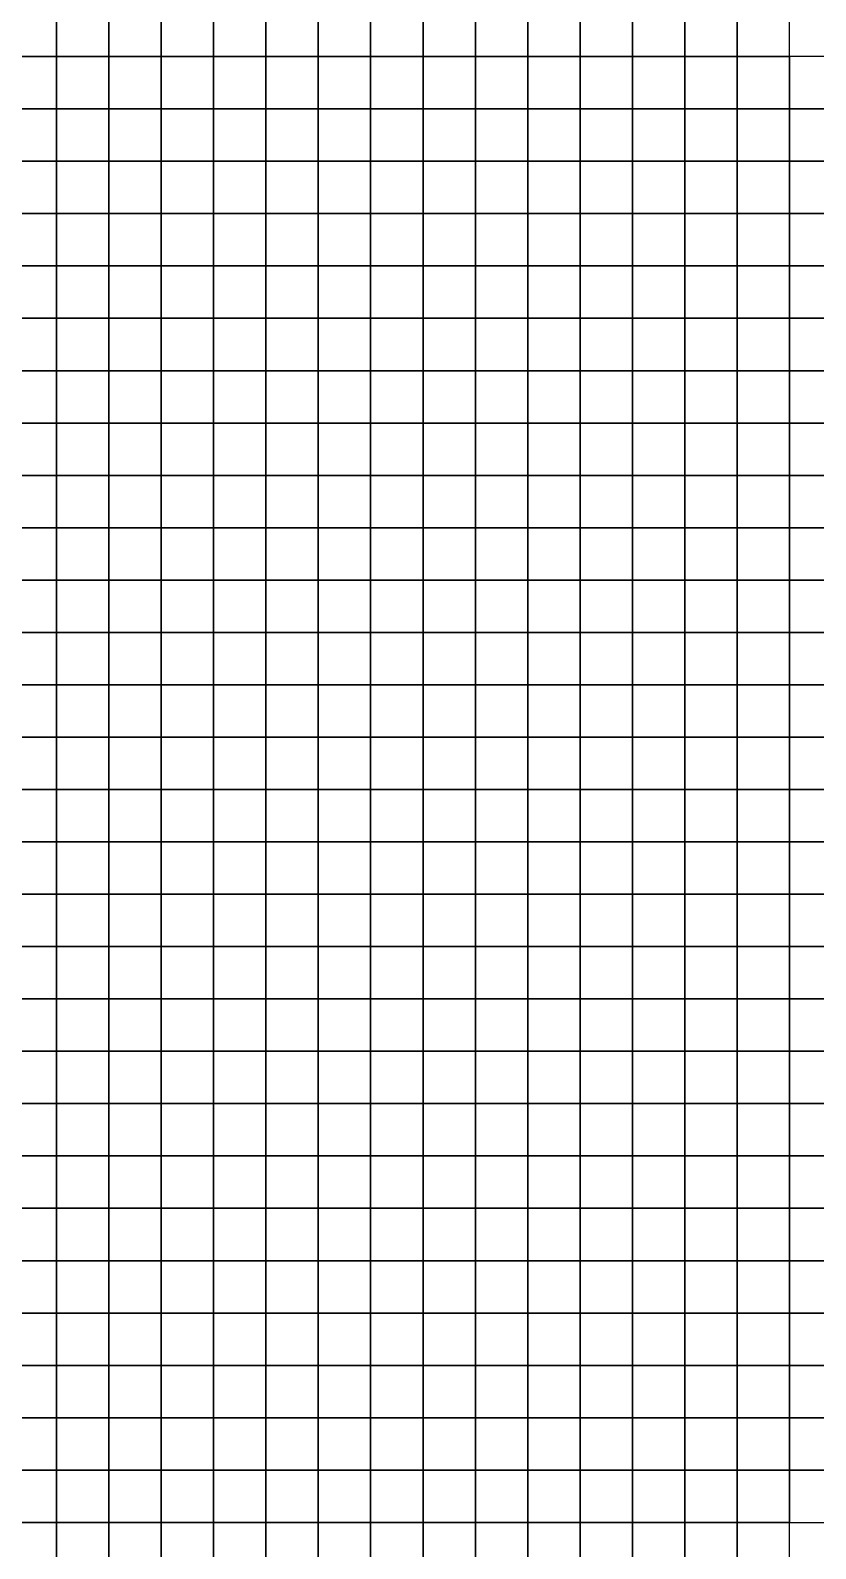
# Model space of a CAD drawing. Extents: x -2.8 to 74.5, y -0.2 to 18.4.
# Drawn here: x 63.37 to 66.37, y 6.1 to 11.9 of the extents above; entities that cross this region are included whole.
import ezdxf

# ---------------------------------------------------------------- set-up
doc = ezdxf.new("R2010")
doc.units = 0
doc.header["$MEASUREMENT"] = 0
doc.layers.add('layer_elements', color=7, linetype='Continuous')

msp = doc.modelspace()

# ---------------------------------------------------------------- linework, layer by layer
at = {"layer": 'layer_elements', "color": 171, "true_color": 0x8080ff}
for points in [[(63.27, 11.8), (63.47, 11.8), (63.47, 12), (63.27, 12)], [(63.47, 11.8), (63.67, 11.8), (63.67, 12), (63.47, 12)], [(63.67, 11.8), (63.87, 11.8), (63.87, 12), (63.67, 12)], [(63.87, 11.8), (64.07, 11.8), (64.07, 12), (63.87, 12)], [(64.07, 11.8), (64.27, 11.8), (64.27, 12), (64.07, 12)], [(64.27, 11.8), (64.47, 11.8), (64.47, 12), (64.27, 12)], [(64.47, 11.8), (64.67, 11.8), (64.67, 12), (64.47, 12)], [(64.67, 11.8), (64.87, 11.8), (64.87, 12), (64.67, 12)], [(64.87, 11.8), (65.07, 11.8), (65.07, 12), (64.87, 12)], [(65.07, 11.8), (65.27, 11.8), (65.27, 12), (65.07, 12)], [(65.27, 11.8), (65.47, 11.8), (65.47, 12), (65.27, 12)], [(63.27, 11.6), (63.47, 11.6), (63.47, 11.8), (63.27, 11.8)], [(63.47, 11.6), (63.67, 11.6), (63.67, 11.8), (63.47, 11.8)], [(63.67, 11.6), (63.87, 11.6), (63.87, 11.8), (63.67, 11.8)], [(63.87, 11.6), (64.07, 11.6), (64.07, 11.8), (63.87, 11.8)], [(64.07, 11.6), (64.27, 11.6), (64.27, 11.8), (64.07, 11.8)], [(64.27, 11.6), (64.47, 11.6), (64.47, 11.8), (64.27, 11.8)], [(64.47, 11.6), (64.67, 11.6), (64.67, 11.8), (64.47, 11.8)], [(64.67, 11.6), (64.87, 11.6), (64.87, 11.8), (64.67, 11.8)], [(64.87, 11.6), (65.07, 11.6), (65.07, 11.8), (64.87, 11.8)], [(65.07, 11.6), (65.27, 11.6), (65.27, 11.8), (65.07, 11.8)], [(65.27, 11.6), (65.47, 11.6), (65.47, 11.8), (65.27, 11.8)], [(63.27, 11.4), (63.47, 11.4), (63.47, 11.6), (63.27, 11.6)], [(63.47, 11.4), (63.67, 11.4), (63.67, 11.6), (63.47, 11.6)], [(63.67, 11.4), (63.87, 11.4), (63.87, 11.6), (63.67, 11.6)], [(63.87, 11.4), (64.07, 11.4), (64.07, 11.6), (63.87, 11.6)], [(64.07, 11.4), (64.27, 11.4), (64.27, 11.6), (64.07, 11.6)], [(64.27, 11.4), (64.47, 11.4), (64.47, 11.6), (64.27, 11.6)], [(64.47, 11.4), (64.67, 11.4), (64.67, 11.6), (64.47, 11.6)], [(64.67, 11.4), (64.87, 11.4), (64.87, 11.6), (64.67, 11.6)], [(64.87, 11.4), (65.07, 11.4), (65.07, 11.6), (64.87, 11.6)], [(65.07, 11.4), (65.27, 11.4), (65.27, 11.6), (65.07, 11.6)], [(65.27, 11.4), (65.47, 11.4), (65.47, 11.6), (65.27, 11.6)], [(63.27, 11.2), (63.47, 11.2), (63.47, 11.4), (63.27, 11.4)], [(63.47, 11.2), (63.67, 11.2), (63.67, 11.4), (63.47, 11.4)], [(63.67, 11.2), (63.87, 11.2), (63.87, 11.4), (63.67, 11.4)], [(63.87, 11.2), (64.07, 11.2), (64.07, 11.4), (63.87, 11.4)], [(64.07, 11.2), (64.27, 11.2), (64.27, 11.4), (64.07, 11.4)], [(64.27, 11.2), (64.47, 11.2), (64.47, 11.4), (64.27, 11.4)], [(64.47, 11.2), (64.67, 11.2), (64.67, 11.4), (64.47, 11.4)], [(64.67, 11.2), (64.87, 11.2), (64.87, 11.4), (64.67, 11.4)], [(64.87, 11.2), (65.07, 11.2), (65.07, 11.4), (64.87, 11.4)], [(65.07, 11.2), (65.27, 11.2), (65.27, 11.4), (65.07, 11.4)], [(65.27, 11.2), (65.47, 11.2), (65.47, 11.4), (65.27, 11.4)], [(63.27, 11), (63.47, 11), (63.47, 11.2), (63.27, 11.2)], [(63.47, 11), (63.67, 11), (63.67, 11.2), (63.47, 11.2)], [(63.67, 11), (63.87, 11), (63.87, 11.2), (63.67, 11.2)], [(63.87, 11), (64.07, 11), (64.07, 11.2), (63.87, 11.2)], [(64.07, 11), (64.27, 11), (64.27, 11.2), (64.07, 11.2)], [(64.27, 11), (64.47, 11), (64.47, 11.2), (64.27, 11.2)], [(64.47, 11), (64.67, 11), (64.67, 11.2), (64.47, 11.2)], [(64.67, 11), (64.87, 11), (64.87, 11.2), (64.67, 11.2)], [(64.87, 11), (65.07, 11), (65.07, 11.2), (64.87, 11.2)], [(65.07, 11), (65.27, 11), (65.27, 11.2), (65.07, 11.2)], [(65.27, 11), (65.47, 11), (65.47, 11.2), (65.27, 11.2)], [(63.27, 10.8), (63.47, 10.8), (63.47, 11), (63.27, 11)], [(63.47, 10.8), (63.67, 10.8), (63.67, 11), (63.47, 11)], [(63.67, 10.8), (63.87, 10.8), (63.87, 11), (63.67, 11)], [(63.87, 10.8), (64.07, 10.8), (64.07, 11), (63.87, 11)], [(64.07, 10.8), (64.27, 10.8), (64.27, 11), (64.07, 11)], [(64.27, 10.8), (64.47, 10.8), (64.47, 11), (64.27, 11)], [(64.47, 10.8), (64.67, 10.8), (64.67, 11), (64.47, 11)], [(64.67, 10.8), (64.87, 10.8), (64.87, 11), (64.67, 11)], [(64.87, 10.8), (65.07, 10.8), (65.07, 11), (64.87, 11)], [(65.07, 10.8), (65.27, 10.8), (65.27, 11), (65.07, 11)], [(65.27, 10.8), (65.47, 10.8), (65.47, 11), (65.27, 11)], [(65.47, 10.8), (65.67, 10.8), (65.67, 11), (65.47, 11)], [(63.27, 10.6), (63.47, 10.6), (63.47, 10.8), (63.27, 10.8)], [(63.47, 10.6), (63.67, 10.6), (63.67, 10.8), (63.47, 10.8)], [(63.67, 10.6), (63.87, 10.6), (63.87, 10.8), (63.67, 10.8)], [(63.87, 10.6), (64.07, 10.6), (64.07, 10.8), (63.87, 10.8)], [(64.07, 10.6), (64.27, 10.6), (64.27, 10.8), (64.07, 10.8)], [(64.27, 10.6), (64.47, 10.6), (64.47, 10.8), (64.27, 10.8)], [(64.47, 10.6), (64.67, 10.6), (64.67, 10.8), (64.47, 10.8)], [(64.67, 10.6), (64.87, 10.6), (64.87, 10.8), (64.67, 10.8)], [(64.87, 10.6), (65.07, 10.6), (65.07, 10.8), (64.87, 10.8)], [(65.07, 10.6), (65.27, 10.6), (65.27, 10.8), (65.07, 10.8)], [(65.27, 10.6), (65.47, 10.6), (65.47, 10.8), (65.27, 10.8)], [(65.47, 10.6), (65.67, 10.6), (65.67, 10.8), (65.47, 10.8)], [(65.67, 10.6), (65.87, 10.6), (65.87, 10.8), (65.67, 10.8)], [(65.87, 10.6), (66.07, 10.6), (66.07, 10.8), (65.87, 10.8)], [(66.07, 10.6), (66.27, 10.6), (66.27, 10.8), (66.07, 10.8)], [(66.27, 10.6), (66.47, 10.6), (66.47, 10.8), (66.27, 10.8)], [(63.27, 10.4), (63.47, 10.4), (63.47, 10.6), (63.27, 10.6)], [(63.47, 10.4), (63.67, 10.4), (63.67, 10.6), (63.47, 10.6)], [(63.67, 10.4), (63.87, 10.4), (63.87, 10.6), (63.67, 10.6)], [(63.87, 10.4), (64.07, 10.4), (64.07, 10.6), (63.87, 10.6)], [(64.07, 10.4), (64.27, 10.4), (64.27, 10.6), (64.07, 10.6)], [(64.27, 10.4), (64.47, 10.4), (64.47, 10.6), (64.27, 10.6)], [(64.47, 10.4), (64.67, 10.4), (64.67, 10.6), (64.47, 10.6)], [(64.67, 10.4), (64.87, 10.4), (64.87, 10.6), (64.67, 10.6)], [(64.87, 10.4), (65.07, 10.4), (65.07, 10.6), (64.87, 10.6)], [(65.07, 10.4), (65.27, 10.4), (65.27, 10.6), (65.07, 10.6)], [(65.27, 10.4), (65.47, 10.4), (65.47, 10.6), (65.27, 10.6)], [(65.47, 10.4), (65.67, 10.4), (65.67, 10.6), (65.47, 10.6)], [(65.67, 10.4), (65.87, 10.4), (65.87, 10.6), (65.67, 10.6)], [(65.87, 10.4), (66.07, 10.4), (66.07, 10.6), (65.87, 10.6)], [(66.07, 10.4), (66.27, 10.4), (66.27, 10.6), (66.07, 10.6)], [(66.27, 10.4), (66.47, 10.4), (66.47, 10.6), (66.27, 10.6)], [(63.27, 10.2), (63.47, 10.2), (63.47, 10.4), (63.27, 10.4)], [(63.47, 10.2), (63.67, 10.2), (63.67, 10.4), (63.47, 10.4)], [(63.67, 10.2), (63.87, 10.2), (63.87, 10.4), (63.67, 10.4)], [(63.87, 10.2), (64.07, 10.2), (64.07, 10.4), (63.87, 10.4)], [(64.07, 10.2), (64.27, 10.2), (64.27, 10.4), (64.07, 10.4)], [(64.27, 10.2), (64.47, 10.2), (64.47, 10.4), (64.27, 10.4)], [(64.47, 10.2), (64.67, 10.2), (64.67, 10.4), (64.47, 10.4)], [(64.67, 10.2), (64.87, 10.2), (64.87, 10.4), (64.67, 10.4)], [(64.87, 10.2), (65.07, 10.2), (65.07, 10.4), (64.87, 10.4)], [(65.07, 10.2), (65.27, 10.2), (65.27, 10.4), (65.07, 10.4)], [(65.27, 10.2), (65.47, 10.2), (65.47, 10.4), (65.27, 10.4)], [(65.47, 10.2), (65.67, 10.2), (65.67, 10.4), (65.47, 10.4)], [(65.67, 10.2), (65.87, 10.2), (65.87, 10.4), (65.67, 10.4)], [(65.87, 10.2), (66.07, 10.2), (66.07, 10.4), (65.87, 10.4)], [(66.07, 10.2), (66.27, 10.2), (66.27, 10.4), (66.07, 10.4)], [(66.27, 10.2), (66.47, 10.2), (66.47, 10.4), (66.27, 10.4)], [(63.27, 10), (63.47, 10), (63.47, 10.2), (63.27, 10.2)], [(63.47, 10), (63.67, 10), (63.67, 10.2), (63.47, 10.2)], [(63.67, 10), (63.87, 10), (63.87, 10.2), (63.67, 10.2)], [(63.87, 10), (64.07, 10), (64.07, 10.2), (63.87, 10.2)], [(64.07, 10), (64.27, 10), (64.27, 10.2), (64.07, 10.2)], [(64.27, 10), (64.47, 10), (64.47, 10.2), (64.27, 10.2)], [(64.47, 10), (64.67, 10), (64.67, 10.2), (64.47, 10.2)], [(64.67, 10), (64.87, 10), (64.87, 10.2), (64.67, 10.2)], [(64.87, 10), (65.07, 10), (65.07, 10.2), (64.87, 10.2)], [(65.07, 10), (65.27, 10), (65.27, 10.2), (65.07, 10.2)], [(65.27, 10), (65.47, 10), (65.47, 10.2), (65.27, 10.2)], [(65.47, 10), (65.67, 10), (65.67, 10.2), (65.47, 10.2)], [(65.67, 10), (65.87, 10), (65.87, 10.2), (65.67, 10.2)], [(65.87, 10), (66.07, 10), (66.07, 10.2), (65.87, 10.2)], [(66.07, 10), (66.27, 10), (66.27, 10.2), (66.07, 10.2)], [(66.27, 10), (66.47, 10), (66.47, 10.2), (66.27, 10.2)], [(63.27, 9.8), (63.47, 9.8), (63.47, 10), (63.27, 10)], [(63.47, 9.8), (63.67, 9.8), (63.67, 10), (63.47, 10)], [(63.67, 9.8), (63.87, 9.8), (63.87, 10), (63.67, 10)], [(63.87, 9.8), (64.07, 9.8), (64.07, 10), (63.87, 10)], [(64.07, 9.8), (64.27, 9.8), (64.27, 10), (64.07, 10)], [(64.27, 9.8), (64.47, 9.8), (64.47, 10), (64.27, 10)], [(64.47, 9.8), (64.67, 9.8), (64.67, 10), (64.47, 10)], [(64.67, 9.8), (64.87, 9.8), (64.87, 10), (64.67, 10)], [(64.87, 9.8), (65.07, 9.8), (65.07, 10), (64.87, 10)], [(65.07, 9.8), (65.27, 9.8), (65.27, 10), (65.07, 10)], [(65.27, 9.8), (65.47, 9.8), (65.47, 10), (65.27, 10)], [(65.47, 9.8), (65.67, 9.8), (65.67, 10), (65.47, 10)], [(65.67, 9.8), (65.87, 9.8), (65.87, 10), (65.67, 10)], [(65.87, 9.8), (66.07, 9.8), (66.07, 10), (65.87, 10)], [(66.07, 9.8), (66.27, 9.8), (66.27, 10), (66.07, 10)], [(66.27, 9.8), (66.47, 9.8), (66.47, 10), (66.27, 10)], [(63.27, 9.6), (63.47, 9.6), (63.47, 9.8), (63.27, 9.8)], [(63.47, 9.6), (63.67, 9.6), (63.67, 9.8), (63.47, 9.8)], [(63.67, 9.6), (63.87, 9.6), (63.87, 9.8), (63.67, 9.8)], [(63.87, 9.6), (64.07, 9.6), (64.07, 9.8), (63.87, 9.8)], [(64.07, 9.6), (64.27, 9.6), (64.27, 9.8), (64.07, 9.8)], [(64.27, 9.6), (64.47, 9.6), (64.47, 9.8), (64.27, 9.8)], [(64.47, 9.6), (64.67, 9.6), (64.67, 9.8), (64.47, 9.8)], [(64.67, 9.6), (64.87, 9.6), (64.87, 9.8), (64.67, 9.8)], [(64.87, 9.6), (65.07, 9.6), (65.07, 9.8), (64.87, 9.8)], [(65.07, 9.6), (65.27, 9.6), (65.27, 9.8), (65.07, 9.8)], [(65.27, 9.6), (65.47, 9.6), (65.47, 9.8), (65.27, 9.8)], [(65.47, 9.6), (65.67, 9.6), (65.67, 9.8), (65.47, 9.8)], [(65.67, 9.6), (65.87, 9.6), (65.87, 9.8), (65.67, 9.8)], [(65.87, 9.6), (66.07, 9.6), (66.07, 9.8), (65.87, 9.8)], [(66.07, 9.6), (66.27, 9.6), (66.27, 9.8), (66.07, 9.8)], [(66.27, 9.6), (66.47, 9.6), (66.47, 9.8), (66.27, 9.8)], [(63.27, 9.4), (63.47, 9.4), (63.47, 9.6), (63.27, 9.6)], [(63.47, 9.4), (63.67, 9.4), (63.67, 9.6), (63.47, 9.6)], [(63.67, 9.4), (63.87, 9.4), (63.87, 9.6), (63.67, 9.6)], [(63.87, 9.4), (64.07, 9.4), (64.07, 9.6), (63.87, 9.6)], [(64.07, 9.4), (64.27, 9.4), (64.27, 9.6), (64.07, 9.6)], [(64.27, 9.4), (64.47, 9.4), (64.47, 9.6), (64.27, 9.6)], [(64.47, 9.4), (64.67, 9.4), (64.67, 9.6), (64.47, 9.6)], [(64.67, 9.4), (64.87, 9.4), (64.87, 9.6), (64.67, 9.6)], [(64.87, 9.4), (65.07, 9.4), (65.07, 9.6), (64.87, 9.6)], [(65.07, 9.4), (65.27, 9.4), (65.27, 9.6), (65.07, 9.6)], [(65.27, 9.4), (65.47, 9.4), (65.47, 9.6), (65.27, 9.6)], [(65.47, 9.4), (65.67, 9.4), (65.67, 9.6), (65.47, 9.6)], [(65.67, 9.4), (65.87, 9.4), (65.87, 9.6), (65.67, 9.6)], [(65.87, 9.4), (66.07, 9.4), (66.07, 9.6), (65.87, 9.6)], [(66.07, 9.4), (66.27, 9.4), (66.27, 9.6), (66.07, 9.6)], [(66.27, 9.4), (66.47, 9.4), (66.47, 9.6), (66.27, 9.6)], [(63.27, 9.2), (63.47, 9.2), (63.47, 9.4), (63.27, 9.4)], [(63.47, 9.2), (63.67, 9.2), (63.67, 9.4), (63.47, 9.4)], [(63.67, 9.2), (63.87, 9.2), (63.87, 9.4), (63.67, 9.4)], [(63.87, 9.2), (64.07, 9.2), (64.07, 9.4), (63.87, 9.4)], [(64.07, 9.2), (64.27, 9.2), (64.27, 9.4), (64.07, 9.4)], [(64.27, 9.2), (64.47, 9.2), (64.47, 9.4), (64.27, 9.4)], [(64.47, 9.2), (64.67, 9.2), (64.67, 9.4), (64.47, 9.4)], [(64.67, 9.2), (64.87, 9.2), (64.87, 9.4), (64.67, 9.4)], [(64.87, 9.2), (65.07, 9.2), (65.07, 9.4), (64.87, 9.4)], [(65.07, 9.2), (65.27, 9.2), (65.27, 9.4), (65.07, 9.4)], [(65.27, 9.2), (65.47, 9.2), (65.47, 9.4), (65.27, 9.4)], [(65.47, 9.2), (65.67, 9.2), (65.67, 9.4), (65.47, 9.4)], [(65.67, 9.2), (65.87, 9.2), (65.87, 9.4), (65.67, 9.4)], [(65.87, 9.2), (66.07, 9.2), (66.07, 9.4), (65.87, 9.4)], [(66.07, 9.2), (66.27, 9.2), (66.27, 9.4), (66.07, 9.4)], [(66.27, 9.2), (66.47, 9.2), (66.47, 9.4), (66.27, 9.4)], [(63.27, 9), (63.47, 9), (63.47, 9.2), (63.27, 9.2)], [(63.47, 9), (63.67, 9), (63.67, 9.2), (63.47, 9.2)], [(63.67, 9), (63.87, 9), (63.87, 9.2), (63.67, 9.2)], [(63.87, 9), (64.07, 9), (64.07, 9.2), (63.87, 9.2)], [(64.07, 9), (64.27, 9), (64.27, 9.2), (64.07, 9.2)], [(64.27, 9), (64.47, 9), (64.47, 9.2), (64.27, 9.2)], [(64.47, 9), (64.67, 9), (64.67, 9.2), (64.47, 9.2)], [(64.67, 9), (64.87, 9), (64.87, 9.2), (64.67, 9.2)], [(64.87, 9), (65.07, 9), (65.07, 9.2), (64.87, 9.2)], [(65.07, 9), (65.27, 9), (65.27, 9.2), (65.07, 9.2)], [(65.27, 9), (65.47, 9), (65.47, 9.2), (65.27, 9.2)], [(65.47, 9), (65.67, 9), (65.67, 9.2), (65.47, 9.2)], [(65.67, 9), (65.87, 9), (65.87, 9.2), (65.67, 9.2)], [(65.87, 9), (66.07, 9), (66.07, 9.2), (65.87, 9.2)], [(66.07, 9), (66.27, 9), (66.27, 9.2), (66.07, 9.2)], [(66.27, 9), (66.47, 9), (66.47, 9.2), (66.27, 9.2)], [(63.27, 8.8), (63.47, 8.8), (63.47, 9), (63.27, 9)], [(63.47, 8.8), (63.67, 8.8), (63.67, 9), (63.47, 9)], [(63.67, 8.8), (63.87, 8.8), (63.87, 9), (63.67, 9)], [(63.87, 8.8), (64.07, 8.8), (64.07, 9), (63.87, 9)], [(64.07, 8.8), (64.27, 8.8), (64.27, 9), (64.07, 9)], [(64.27, 8.8), (64.47, 8.8), (64.47, 9), (64.27, 9)], [(64.47, 8.8), (64.67, 8.8), (64.67, 9), (64.47, 9)], [(64.67, 8.8), (64.87, 8.8), (64.87, 9), (64.67, 9)], [(64.87, 8.8), (65.07, 8.8), (65.07, 9), (64.87, 9)], [(65.07, 8.8), (65.27, 8.8), (65.27, 9), (65.07, 9)], [(65.27, 8.8), (65.47, 8.8), (65.47, 9), (65.27, 9)], [(65.47, 8.8), (65.67, 8.8), (65.67, 9), (65.47, 9)], [(65.67, 8.8), (65.87, 8.8), (65.87, 9), (65.67, 9)], [(65.87, 8.8), (66.07, 8.8), (66.07, 9), (65.87, 9)], [(66.07, 8.8), (66.27, 8.8), (66.27, 9), (66.07, 9)], [(66.27, 8.8), (66.47, 8.8), (66.47, 9), (66.27, 9)], [(63.27, 8.6), (63.47, 8.6), (63.47, 8.8), (63.27, 8.8)], [(63.47, 8.6), (63.67, 8.6), (63.67, 8.8), (63.47, 8.8)], [(63.67, 8.6), (63.87, 8.6), (63.87, 8.8), (63.67, 8.8)], [(63.87, 8.6), (64.07, 8.6), (64.07, 8.8), (63.87, 8.8)], [(64.07, 8.6), (64.27, 8.6), (64.27, 8.8), (64.07, 8.8)], [(64.27, 8.6), (64.47, 8.6), (64.47, 8.8), (64.27, 8.8)], [(64.47, 8.6), (64.67, 8.6), (64.67, 8.8), (64.47, 8.8)], [(64.67, 8.6), (64.87, 8.6), (64.87, 8.8), (64.67, 8.8)], [(64.87, 8.6), (65.07, 8.6), (65.07, 8.8), (64.87, 8.8)], [(65.07, 8.6), (65.27, 8.6), (65.27, 8.8), (65.07, 8.8)], [(65.27, 8.6), (65.47, 8.6), (65.47, 8.8), (65.27, 8.8)], [(65.47, 8.6), (65.67, 8.6), (65.67, 8.8), (65.47, 8.8)], [(65.67, 8.6), (65.87, 8.6), (65.87, 8.8), (65.67, 8.8)], [(65.87, 8.6), (66.07, 8.6), (66.07, 8.8), (65.87, 8.8)], [(66.07, 8.6), (66.27, 8.6), (66.27, 8.8), (66.07, 8.8)], [(66.27, 8.6), (66.47, 8.6), (66.47, 8.8), (66.27, 8.8)], [(63.27, 8.4), (63.47, 8.4), (63.47, 8.6), (63.27, 8.6)], [(63.47, 8.4), (63.67, 8.4), (63.67, 8.6), (63.47, 8.6)], [(63.67, 8.4), (63.87, 8.4), (63.87, 8.6), (63.67, 8.6)], [(63.87, 8.4), (64.07, 8.4), (64.07, 8.6), (63.87, 8.6)], [(64.07, 8.4), (64.27, 8.4), (64.27, 8.6), (64.07, 8.6)], [(64.27, 8.4), (64.47, 8.4), (64.47, 8.6), (64.27, 8.6)], [(64.47, 8.4), (64.67, 8.4), (64.67, 8.6), (64.47, 8.6)], [(64.67, 8.4), (64.87, 8.4), (64.87, 8.6), (64.67, 8.6)], [(64.87, 8.4), (65.07, 8.4), (65.07, 8.6), (64.87, 8.6)], [(65.07, 8.4), (65.27, 8.4), (65.27, 8.6), (65.07, 8.6)], [(65.27, 8.4), (65.47, 8.4), (65.47, 8.6), (65.27, 8.6)], [(65.47, 8.4), (65.67, 8.4), (65.67, 8.6), (65.47, 8.6)], [(65.67, 8.4), (65.87, 8.4), (65.87, 8.6), (65.67, 8.6)], [(65.87, 8.4), (66.07, 8.4), (66.07, 8.6), (65.87, 8.6)], [(66.07, 8.4), (66.27, 8.4), (66.27, 8.6), (66.07, 8.6)], [(66.27, 8.4), (66.47, 8.4), (66.47, 8.6), (66.27, 8.6)], [(63.27, 8.2), (63.47, 8.2), (63.47, 8.4), (63.27, 8.4)], [(63.47, 8.2), (63.67, 8.2), (63.67, 8.4), (63.47, 8.4)], [(63.67, 8.2), (63.87, 8.2), (63.87, 8.4), (63.67, 8.4)], [(63.87, 8.2), (64.07, 8.2), (64.07, 8.4), (63.87, 8.4)], [(64.07, 8.2), (64.27, 8.2), (64.27, 8.4), (64.07, 8.4)], [(64.27, 8.2), (64.47, 8.2), (64.47, 8.4), (64.27, 8.4)], [(64.47, 8.2), (64.67, 8.2), (64.67, 8.4), (64.47, 8.4)], [(64.67, 8.2), (64.87, 8.2), (64.87, 8.4), (64.67, 8.4)], [(64.87, 8.2), (65.07, 8.2), (65.07, 8.4), (64.87, 8.4)], [(65.07, 8.2), (65.27, 8.2), (65.27, 8.4), (65.07, 8.4)], [(65.27, 8.2), (65.47, 8.2), (65.47, 8.4), (65.27, 8.4)], [(65.47, 8.2), (65.67, 8.2), (65.67, 8.4), (65.47, 8.4)], [(65.67, 8.2), (65.87, 8.2), (65.87, 8.4), (65.67, 8.4)], [(65.87, 8.2), (66.07, 8.2), (66.07, 8.4), (65.87, 8.4)], [(66.07, 8.2), (66.27, 8.2), (66.27, 8.4), (66.07, 8.4)], [(66.27, 8.2), (66.47, 8.2), (66.47, 8.4), (66.27, 8.4)], [(63.27, 8), (63.47, 8), (63.47, 8.2), (63.27, 8.2)], [(63.47, 8), (63.67, 8), (63.67, 8.2), (63.47, 8.2)], [(63.67, 8), (63.87, 8), (63.87, 8.2), (63.67, 8.2)], [(63.87, 8), (64.07, 8), (64.07, 8.2), (63.87, 8.2)], [(64.07, 8), (64.27, 8), (64.27, 8.2), (64.07, 8.2)], [(64.27, 8), (64.47, 8), (64.47, 8.2), (64.27, 8.2)], [(64.47, 8), (64.67, 8), (64.67, 8.2), (64.47, 8.2)], [(64.67, 8), (64.87, 8), (64.87, 8.2), (64.67, 8.2)], [(64.87, 8), (65.07, 8), (65.07, 8.2), (64.87, 8.2)], [(65.07, 8), (65.27, 8), (65.27, 8.2), (65.07, 8.2)], [(65.27, 8), (65.47, 8), (65.47, 8.2), (65.27, 8.2)], [(65.47, 8), (65.67, 8), (65.67, 8.2), (65.47, 8.2)], [(65.67, 8), (65.87, 8), (65.87, 8.2), (65.67, 8.2)], [(65.87, 8), (66.07, 8), (66.07, 8.2), (65.87, 8.2)], [(66.07, 8), (66.27, 8), (66.27, 8.2), (66.07, 8.2)], [(66.27, 8), (66.47, 8), (66.47, 8.2), (66.27, 8.2)], [(63.27, 7.8), (63.47, 7.8), (63.47, 8), (63.27, 8)], [(63.47, 7.8), (63.67, 7.8), (63.67, 8), (63.47, 8)], [(63.67, 7.8), (63.87, 7.8), (63.87, 8), (63.67, 8)], [(63.87, 7.8), (64.07, 7.8), (64.07, 8), (63.87, 8)], [(64.07, 7.8), (64.27, 7.8), (64.27, 8), (64.07, 8)], [(64.27, 7.8), (64.47, 7.8), (64.47, 8), (64.27, 8)], [(64.47, 7.8), (64.67, 7.8), (64.67, 8), (64.47, 8)], [(64.67, 7.8), (64.87, 7.8), (64.87, 8), (64.67, 8)], [(64.87, 7.8), (65.07, 7.8), (65.07, 8), (64.87, 8)], [(65.07, 7.8), (65.27, 7.8), (65.27, 8), (65.07, 8)], [(65.27, 7.8), (65.47, 7.8), (65.47, 8), (65.27, 8)], [(65.47, 7.8), (65.67, 7.8), (65.67, 8), (65.47, 8)], [(65.67, 7.8), (65.87, 7.8), (65.87, 8), (65.67, 8)], [(65.87, 7.8), (66.07, 7.8), (66.07, 8), (65.87, 8)], [(66.07, 7.8), (66.27, 7.8), (66.27, 8), (66.07, 8)], [(66.27, 7.8), (66.47, 7.8), (66.47, 8), (66.27, 8)], [(63.27, 7.6), (63.47, 7.6), (63.47, 7.8), (63.27, 7.8)], [(63.47, 7.6), (63.67, 7.6), (63.67, 7.8), (63.47, 7.8)], [(63.67, 7.6), (63.87, 7.6), (63.87, 7.8), (63.67, 7.8)], [(63.87, 7.6), (64.07, 7.6), (64.07, 7.8), (63.87, 7.8)], [(64.07, 7.6), (64.27, 7.6), (64.27, 7.8), (64.07, 7.8)], [(64.27, 7.6), (64.47, 7.6), (64.47, 7.8), (64.27, 7.8)], [(64.47, 7.6), (64.67, 7.6), (64.67, 7.8), (64.47, 7.8)], [(64.67, 7.6), (64.87, 7.6), (64.87, 7.8), (64.67, 7.8)], [(64.87, 7.6), (65.07, 7.6), (65.07, 7.8), (64.87, 7.8)], [(65.07, 7.6), (65.27, 7.6), (65.27, 7.8), (65.07, 7.8)], [(65.27, 7.6), (65.47, 7.6), (65.47, 7.8), (65.27, 7.8)], [(65.47, 7.6), (65.67, 7.6), (65.67, 7.8), (65.47, 7.8)], [(65.67, 7.6), (65.87, 7.6), (65.87, 7.8), (65.67, 7.8)], [(65.87, 7.6), (66.07, 7.6), (66.07, 7.8), (65.87, 7.8)], [(66.07, 7.6), (66.27, 7.6), (66.27, 7.8), (66.07, 7.8)], [(66.27, 7.6), (66.47, 7.6), (66.47, 7.8), (66.27, 7.8)], [(63.27, 7.4), (63.47, 7.4), (63.47, 7.6), (63.27, 7.6)], [(63.47, 7.4), (63.67, 7.4), (63.67, 7.6), (63.47, 7.6)], [(63.67, 7.4), (63.87, 7.4), (63.87, 7.6), (63.67, 7.6)], [(63.87, 7.4), (64.07, 7.4), (64.07, 7.6), (63.87, 7.6)], [(64.07, 7.4), (64.27, 7.4), (64.27, 7.6), (64.07, 7.6)], [(64.27, 7.4), (64.47, 7.4), (64.47, 7.6), (64.27, 7.6)], [(64.47, 7.4), (64.67, 7.4), (64.67, 7.6), (64.47, 7.6)], [(64.67, 7.4), (64.87, 7.4), (64.87, 7.6), (64.67, 7.6)], [(64.87, 7.4), (65.07, 7.4), (65.07, 7.6), (64.87, 7.6)], [(65.07, 7.4), (65.27, 7.4), (65.27, 7.6), (65.07, 7.6)], [(65.27, 7.4), (65.47, 7.4), (65.47, 7.6), (65.27, 7.6)], [(65.47, 7.4), (65.67, 7.4), (65.67, 7.6), (65.47, 7.6)], [(65.67, 7.4), (65.87, 7.4), (65.87, 7.6), (65.67, 7.6)], [(65.87, 7.4), (66.07, 7.4), (66.07, 7.6), (65.87, 7.6)], [(66.07, 7.4), (66.27, 7.4), (66.27, 7.6), (66.07, 7.6)], [(66.27, 7.4), (66.47, 7.4), (66.47, 7.6), (66.27, 7.6)], [(63.27, 7.2), (63.47, 7.2), (63.47, 7.4), (63.27, 7.4)], [(63.47, 7.2), (63.67, 7.2), (63.67, 7.4), (63.47, 7.4)], [(63.67, 7.2), (63.87, 7.2), (63.87, 7.4), (63.67, 7.4)], [(63.87, 7.2), (64.07, 7.2), (64.07, 7.4), (63.87, 7.4)], [(64.07, 7.2), (64.27, 7.2), (64.27, 7.4), (64.07, 7.4)], [(64.27, 7.2), (64.47, 7.2), (64.47, 7.4), (64.27, 7.4)], [(64.47, 7.2), (64.67, 7.2), (64.67, 7.4), (64.47, 7.4)], [(64.67, 7.2), (64.87, 7.2), (64.87, 7.4), (64.67, 7.4)], [(64.87, 7.2), (65.07, 7.2), (65.07, 7.4), (64.87, 7.4)], [(65.07, 7.2), (65.27, 7.2), (65.27, 7.4), (65.07, 7.4)], [(65.27, 7.2), (65.47, 7.2), (65.47, 7.4), (65.27, 7.4)], [(65.47, 7.2), (65.67, 7.2), (65.67, 7.4), (65.47, 7.4)], [(65.67, 7.2), (65.87, 7.2), (65.87, 7.4), (65.67, 7.4)], [(63.27, 7), (63.47, 7), (63.47, 7.2), (63.27, 7.2)], [(63.47, 7), (63.67, 7), (63.67, 7.2), (63.47, 7.2)], [(63.67, 7), (63.87, 7), (63.87, 7.2), (63.67, 7.2)], [(63.87, 7), (64.07, 7), (64.07, 7.2), (63.87, 7.2)], [(64.07, 7), (64.27, 7), (64.27, 7.2), (64.07, 7.2)], [(64.27, 7), (64.47, 7), (64.47, 7.2), (64.27, 7.2)], [(64.47, 7), (64.67, 7), (64.67, 7.2), (64.47, 7.2)], [(64.67, 7), (64.87, 7), (64.87, 7.2), (64.67, 7.2)], [(64.87, 7), (65.07, 7), (65.07, 7.2), (64.87, 7.2)], [(65.07, 7), (65.27, 7), (65.27, 7.2), (65.07, 7.2)], [(65.27, 7), (65.47, 7), (65.47, 7.2), (65.27, 7.2)], [(63.27, 6.8), (63.47, 6.8), (63.47, 7), (63.27, 7)], [(63.47, 6.8), (63.67, 6.8), (63.67, 7), (63.47, 7)], [(63.67, 6.8), (63.87, 6.8), (63.87, 7), (63.67, 7)], [(63.87, 6.8), (64.07, 6.8), (64.07, 7), (63.87, 7)], [(64.07, 6.8), (64.27, 6.8), (64.27, 7), (64.07, 7)], [(64.27, 6.8), (64.47, 6.8), (64.47, 7), (64.27, 7)], [(64.47, 6.8), (64.67, 6.8), (64.67, 7), (64.47, 7)], [(64.67, 6.8), (64.87, 6.8), (64.87, 7), (64.67, 7)], [(64.87, 6.8), (65.07, 6.8), (65.07, 7), (64.87, 7)], [(65.07, 6.8), (65.27, 6.8), (65.27, 7), (65.07, 7)], [(65.27, 6.8), (65.47, 6.8), (65.47, 7), (65.27, 7)], [(63.27, 6.6), (63.47, 6.6), (63.47, 6.8), (63.27, 6.8)], [(63.47, 6.6), (63.67, 6.6), (63.67, 6.8), (63.47, 6.8)], [(63.67, 6.6), (63.87, 6.6), (63.87, 6.8), (63.67, 6.8)], [(63.87, 6.6), (64.07, 6.6), (64.07, 6.8), (63.87, 6.8)], [(64.07, 6.6), (64.27, 6.6), (64.27, 6.8), (64.07, 6.8)], [(64.27, 6.6), (64.47, 6.6), (64.47, 6.8), (64.27, 6.8)], [(64.47, 6.6), (64.67, 6.6), (64.67, 6.8), (64.47, 6.8)], [(64.67, 6.6), (64.87, 6.6), (64.87, 6.8), (64.67, 6.8)], [(64.87, 6.6), (65.07, 6.6), (65.07, 6.8), (64.87, 6.8)], [(65.07, 6.6), (65.27, 6.6), (65.27, 6.8), (65.07, 6.8)], [(65.27, 6.6), (65.47, 6.6), (65.47, 6.8), (65.27, 6.8)], [(63.27, 6.4), (63.47, 6.4), (63.47, 6.6), (63.27, 6.6)], [(63.47, 6.4), (63.67, 6.4), (63.67, 6.6), (63.47, 6.6)], [(63.67, 6.4), (63.87, 6.4), (63.87, 6.6), (63.67, 6.6)], [(63.87, 6.4), (64.07, 6.4), (64.07, 6.6), (63.87, 6.6)], [(64.07, 6.4), (64.27, 6.4), (64.27, 6.6), (64.07, 6.6)], [(64.27, 6.4), (64.47, 6.4), (64.47, 6.6), (64.27, 6.6)], [(64.47, 6.4), (64.67, 6.4), (64.67, 6.6), (64.47, 6.6)], [(64.67, 6.4), (64.87, 6.4), (64.87, 6.6), (64.67, 6.6)], [(64.87, 6.4), (65.07, 6.4), (65.07, 6.6), (64.87, 6.6)], [(65.07, 6.4), (65.27, 6.4), (65.27, 6.6), (65.07, 6.6)], [(65.27, 6.4), (65.47, 6.4), (65.47, 6.6), (65.27, 6.6)], [(63.27, 6.2), (63.47, 6.2), (63.47, 6.4), (63.27, 6.4)], [(63.47, 6.2), (63.67, 6.2), (63.67, 6.4), (63.47, 6.4)], [(63.67, 6.2), (63.87, 6.2), (63.87, 6.4), (63.67, 6.4)], [(63.87, 6.2), (64.07, 6.2), (64.07, 6.4), (63.87, 6.4)], [(64.07, 6.2), (64.27, 6.2), (64.27, 6.4), (64.07, 6.4)], [(64.27, 6.2), (64.47, 6.2), (64.47, 6.4), (64.27, 6.4)], [(64.47, 6.2), (64.67, 6.2), (64.67, 6.4), (64.47, 6.4)], [(64.67, 6.2), (64.87, 6.2), (64.87, 6.4), (64.67, 6.4)], [(64.87, 6.2), (65.07, 6.2), (65.07, 6.4), (64.87, 6.4)], [(65.07, 6.2), (65.27, 6.2), (65.27, 6.4), (65.07, 6.4)], [(65.27, 6.2), (65.47, 6.2), (65.47, 6.4), (65.27, 6.4)], [(63.27, 6), (63.47, 6), (63.47, 6.2), (63.27, 6.2)], [(63.47, 6), (63.67, 6), (63.67, 6.2), (63.47, 6.2)], [(63.67, 6), (63.87, 6), (63.87, 6.2), (63.67, 6.2)], [(63.87, 6), (64.07, 6), (64.07, 6.2), (63.87, 6.2)], [(64.07, 6), (64.27, 6), (64.27, 6.2), (64.07, 6.2)], [(64.27, 6), (64.47, 6), (64.47, 6.2), (64.27, 6.2)], [(64.47, 6), (64.67, 6), (64.67, 6.2), (64.47, 6.2)], [(64.67, 6), (64.87, 6), (64.87, 6.2), (64.67, 6.2)], [(64.87, 6), (65.07, 6), (65.07, 6.2), (64.87, 6.2)], [(65.07, 6), (65.27, 6), (65.27, 6.2), (65.07, 6.2)], [(65.27, 6), (65.47, 6), (65.47, 6.2), (65.27, 6.2)]]:
    msp.add_3dface(points, dxfattribs=at)
at = {"layer": 'layer_elements', "color": 51, "true_color": 0xffff73}
for points in [[(65.47, 11.8), (65.67, 11.8), (65.67, 12), (65.47, 12)], [(66.07, 11.8, 0), (66.27, 11.8), (66.27, 12), (66.07, 12, 0)], [(65.47, 11.6), (65.67, 11.6), (65.67, 11.8), (65.47, 11.8)], [(66.27, 11.6, 0), (66.47, 11.6), (66.47, 11.8), (66.27, 11.8)], [(65.47, 11.4), (65.67, 11.4), (65.67, 11.6), (65.47, 11.6)], [(65.67, 11.4), (65.87, 11.4), (65.87, 11.6), (65.67, 11.6)], [(66.27, 11.4), (66.47, 11.4), (66.47, 11.6), (66.27, 11.6, 0)], [(65.47, 11.2), (65.67, 11.2), (65.67, 11.4), (65.47, 11.4)], [(65.67, 11.2), (65.87, 11.2), (65.87, 11.4), (65.67, 11.4)], [(66.27, 11.2), (66.47, 11.2), (66.47, 11.4), (66.27, 11.4)], [(65.47, 11), (65.67, 11), (65.67, 11.2), (65.47, 11.2)], [(65.67, 11), (65.87, 11), (65.87, 11.2), (65.67, 11.2)], [(65.87, 11), (66.07, 11), (66.07, 11.2), (65.87, 11.2)], [(66.07, 11), (66.27, 11), (66.27, 11.2), (66.07, 11.2)], [(66.27, 11), (66.47, 11), (66.47, 11.2), (66.27, 11.2)], [(65.67, 10.8), (65.87, 10.8), (65.87, 11), (65.67, 11)], [(65.87, 10.8), (66.07, 10.8), (66.07, 11), (65.87, 11)], [(66.07, 10.8), (66.27, 10.8), (66.27, 11), (66.07, 11)], [(66.27, 10.8), (66.47, 10.8), (66.47, 11), (66.27, 11)], [(65.87, 7.2), (66.07, 7.2), (66.07, 7.4), (65.87, 7.4)], [(66.07, 7.2), (66.27, 7.2), (66.27, 7.4), (66.07, 7.4)], [(66.27, 7.2), (66.47, 7.2), (66.47, 7.4), (66.27, 7.4)], [(65.47, 7), (65.67, 7), (65.67, 7.2), (65.47, 7.2)], [(65.67, 7), (65.87, 7), (65.87, 7.2), (65.67, 7.2)], [(65.87, 7), (66.07, 7), (66.07, 7.2), (65.87, 7.2)], [(66.07, 7), (66.27, 7), (66.27, 7.2), (66.07, 7.2)], [(66.27, 7), (66.47, 7), (66.47, 7.2), (66.27, 7.2)], [(65.47, 6.8), (65.67, 6.8), (65.67, 7), (65.47, 7)], [(65.67, 6.8), (65.87, 6.8), (65.87, 7), (65.67, 7)], [(65.87, 6.8), (66.07, 6.8), (66.07, 7), (65.87, 7)], [(66.27, 6.8), (66.47, 6.8), (66.47, 7), (66.27, 7)], [(65.47, 6.6), (65.67, 6.6), (65.67, 6.8), (65.47, 6.8)], [(66.27, 6.6), (66.47, 6.6), (66.47, 6.8), (66.27, 6.8)], [(65.47, 6.4), (65.67, 6.4), (65.67, 6.6), (65.47, 6.6)], [(66.27, 6.4), (66.47, 6.4, 0), (66.47, 6.6), (66.27, 6.6)], [(65.47, 6.2), (65.67, 6.2), (65.67, 6.4), (65.47, 6.4)], [(65.47, 6), (65.67, 6), (65.67, 6.2), (65.47, 6.2)]]:
    msp.add_3dface(points, dxfattribs=at)
at = {"layer": 'layer_elements', "color": 40, "true_color": 0xffdc37}
for points in [[(65.67, 11.8), (65.87, 11.8), (65.87, 12), (65.67, 12)], [(65.87, 11.8), (66.07, 11.8, 0), (66.07, 12, 0), (65.87, 12)], [(65.67, 11.6), (65.87, 11.6), (65.87, 11.8), (65.67, 11.8)], [(65.87, 11.2), (66.07, 11.2), (66.07, 11.4), (65.87, 11.4)], [(66.07, 11.2), (66.27, 11.2), (66.27, 11.4), (66.07, 11.4)], [(66.07, 6.8), (66.27, 6.8), (66.27, 7), (66.07, 7)], [(65.67, 6.6), (65.87, 6.6), (65.87, 6.8), (65.67, 6.8)], [(65.67, 6.4), (65.87, 6.4), (65.87, 6.6), (65.67, 6.6)], [(65.67, 6.2), (65.87, 6.2), (65.87, 6.4), (65.67, 6.4)], [(66.27, 6.2), (66.47, 6.2), (66.47, 6.4, 0), (66.27, 6.4)], [(65.67, 6), (65.87, 6), (65.87, 6.2), (65.67, 6.2)], [(66.07, 6, 0), (66.27, 6), (66.27, 6.2), (66.07, 6.2, 0)]]:
    msp.add_3dface(points, dxfattribs=at)
at = {"layer": 'layer_elements', "color": 40, "true_color": 0xffa41c}
for points in [[(65.87, 11.6), (66.07, 11.6), (66.07, 11.8, 0), (65.87, 11.8)], [(66.07, 11.6), (66.27, 11.6, 0), (66.27, 11.8), (66.07, 11.8, 0)], [(65.87, 11.4), (66.07, 11.4), (66.07, 11.6), (65.87, 11.6)], [(66.07, 11.4), (66.27, 11.4), (66.27, 11.6, 0), (66.07, 11.6)], [(65.87, 6.6), (66.07, 6.6), (66.07, 6.8), (65.87, 6.8)], [(66.07, 6.6), (66.27, 6.6), (66.27, 6.8), (66.07, 6.8)], [(65.87, 6), (66.07, 6, 0), (66.07, 6.2, 0), (65.87, 6.2)]]:
    msp.add_3dface(points, dxfattribs=at)
at = {"layer": 'layer_elements', "color": 30, "true_color": 0xff6600}
for points in [[(65.87, 6.4), (66.07, 6.4), (66.07, 6.6), (65.87, 6.6)], [(66.07, 6.4), (66.27, 6.4), (66.27, 6.6), (66.07, 6.6)], [(65.87, 6.2), (66.07, 6.2, 0), (66.07, 6.4), (65.87, 6.4)], [(66.07, 6.2, 0), (66.27, 6.2), (66.27, 6.4), (66.07, 6.4)]]:
    msp.add_3dface(points, dxfattribs=at)

doc.saveas('drawing.dxf')
